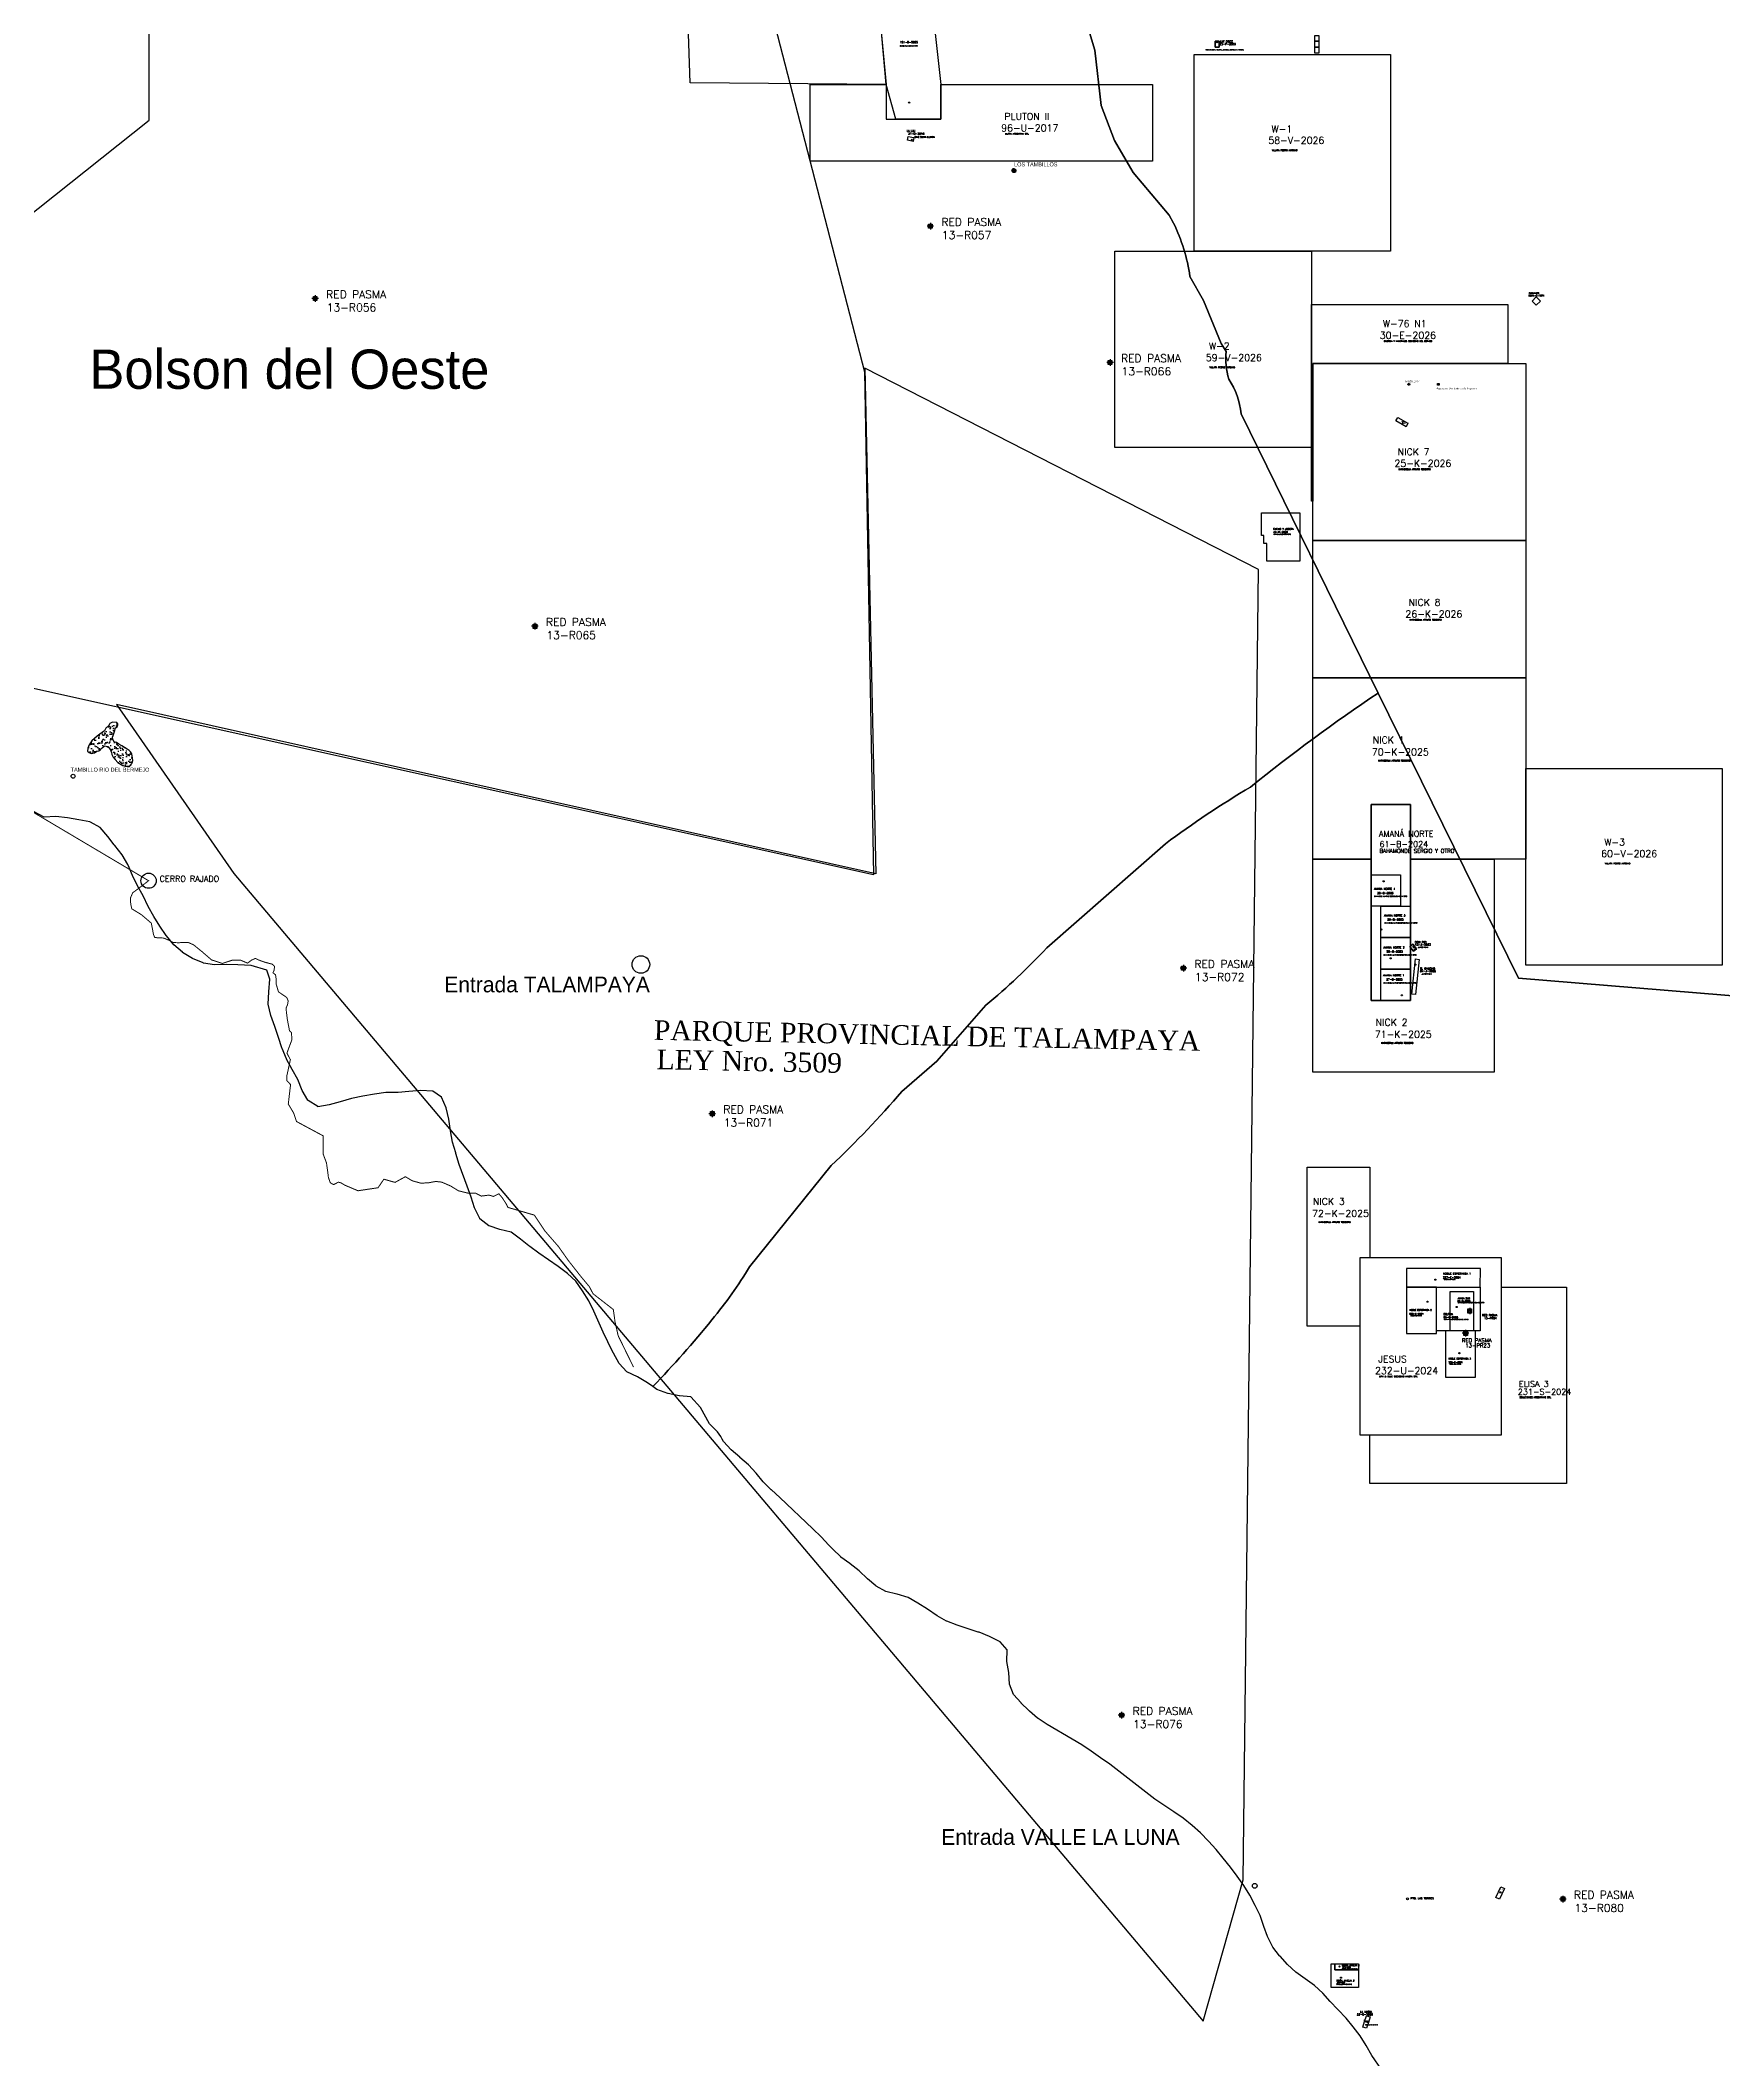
# Model space of a CAD drawing. Header units: metres. Extents: x -4406421 to 6012633, y 6449185 to 13337258.
# Drawn here: x 2566224 to 2651906, y 6649674 to 6752455 of the extents above; entities that cross this region are included whole.
import ezdxf

# ---------------------------------------------------------------- set-up
doc = ezdxf.new("R2010")
doc.units = ezdxf.units.M
doc.header["$LTSCALE"] = 20
doc.header["$MEASUREMENT"] = 0
for name, color, linetype in [('BLOQUE-PASMA', 40, 'CONTINUOUS'), ('CAMINOS', 7, 'CONTINUOUS'), ('CATEOS', 7, 'CONTINUOUS'), ('ESCORIALES', 21, 'CONTINUOUS'), ('LIMDEP', 9, 'CONTINUOUS'), ('LIMITES', 119, 'CONTINUOUS'), ('MANIFEST', 1, 'CONTINUOUS'), ('MANIFEST-TEMP', 3, 'CONTINUOUS'), ('MINAPASMA', 40, 'CONTINUOUS'), ('MINAS', 76, 'CONTINUOUS'), ('P.A.S.M.A puntos', 241, 'CONTINUOUS'), ('PASMA NOMBRE', 40, 'CONTINUOUS'), ('ZONAS', 5, 'CONTINUOUS')]:
    doc.layers.add(name, color=color, linetype=linetype)
doc.layers.add('TITULARES', color=7, linetype='CONTINUOUS', true_color=0x04fbc6)
doc.styles.add('ITALICC', font='times.ttf', dxfattribs={"height": 1000})
doc.styles.add('ROMANS', font='romans.shx', dxfattribs={"oblique": 1.17516e-08, "height": 3})

msp = doc.modelspace()

# ---------------------------------------------------------------- hatches: boundary and pattern name
at = {"layer": 'LIMITES', "linetype": 'Continuous'}
h = msp.add_hatch(dxfattribs=at)
h.set_pattern_fill('AR-SAND', color=256, scale=150, style=0)
h.set_pattern_definition([(37.5, (-89.68, -207.5), (-9.449004, 289.023565), [0, -228, 0, -255, 0, -243.75]), (7.5, (-89.68, -207.5), (265.466506, 423.32191), [0, -123, 0, -205.5, 0, -78.75]), (327.5, (-274.18, -207.5), (467.121279, 0.848858), [0, -75, 0, -270, 0, -352.5]), (317.5, (-274.18, -207.5), (450.91899, 131.651335), [0, -37.5, 0, -177, 0, -202.5])])
h.paths.add_polyline_path([(2570117, 6717731), (2569899, 6717745), (2569767, 6717677), (2569706, 6717585), (2569556, 6717450), (2569496, 6717308), (2569257, 6717143), (2569108, 6717043), (2568978, 6716919), (2568839, 6716809), (2568702, 6716601), (2568636, 6716421), (2568624, 6716276), (2568708, 6716203), (2568809, 6716157), (2568895, 6716167), (2568987, 6716190), (2569103, 6716267), (2569192, 6716290), (2569258, 6716315), (2569321, 6716394), (2569370, 6716442), (2569461, 6716511), (2569529, 6716544), (2569608, 6716514), (2569717, 6716441), (2569783, 6716365), (2569809, 6716291), (2569842, 6716210), (2569865, 6716114), (2569903, 6716043), (2569931, 6715969), (2569956, 6715928), (2570030, 6715850), (2570162, 6715706), (2570418, 6715549), (2570548, 6715511), (2570708, 6715506), (2570814, 6715547), (2570840, 6715590), (2570870, 6715631), (2570905, 6715722), (2570933, 6715806), (2570895, 6716022), (2570872, 6716136), (2570806, 6716242), (2570745, 6716311), (2570646, 6716377), (2570514, 6716460), (2570362, 6716543), (2570219, 6716637), (2570095, 6716718), (2569973, 6716751), (2569910, 6716867), (2569897, 6716987), (2569932, 6717073), (2569965, 6717182), (2570021, 6717324), (2570041, 6717459), (2570137, 6717520), (2570168, 6717614), (2570168, 6717667)])
at = {"layer": 'ZONAS', "ltscale": 100}
h = msp.add_hatch(dxfattribs=at)
h.set_pattern_fill('ANSI31', color=256, style=0)
h.set_pattern_definition([(45, (0, 0), (-0.0883883476483, 0.0883883476483), [])])
h.paths.add_polyline_path([(2615879, 6745829, 1), (2615679, 6745829, 1)])

# ---------------------------------------------------------------- linework, layer by layer
at = {"layer": 'CAMINOS', "linetype": 'Continuous'}
msp.add_circle((2635883, 6734947), 50, dxfattribs=at)
at = {"layer": 'CAMINOS', "color": 2, "linetype": 'Continuous'}
msp.add_circle((2637383, 6734947), 50, dxfattribs=at)
at = {"layer": 'CAMINOS', "color": 2, "ltscale": 100}
msp.add_circle((2635816, 6657863), 52.9, dxfattribs=at)
at = {"layer": 'CATEOS', "ltscale": 100}
for points in [[(2598965, 6760342), (2608309, 6760420), (2609277, 6750201), (2599292, 6750293)], [(2609277, 6750201), (2609277, 6748446), (2612053, 6748446), (2612053, 6750201), (2622842, 6750201), (2622842, 6746308), (2605408, 6746308), (2605408, 6750201)], [(2630923, 6739003), (2640923, 6739003), (2640923, 6736000), (2631000, 6736000), (2631000, 6729003), (2630923, 6729003)], [(2631000, 6736000), (2641830, 6736000), (2641830, 6727000), (2631000, 6727000)], [(2628390, 6728406), (2630340, 6728403), (2630340, 6725946), (2628648, 6725946), (2628648, 6726844), (2628507, 6726844), (2628507, 6727255), (2628390, 6727255)], [(2631000, 6720000), (2641830, 6720000), (2641830, 6710770), (2635964, 6710770), (2635964, 6713553), (2633958, 6713553), (2633958, 6710770), (2631000, 6710770)], [(2641830, 6715385), (2651830, 6715385), (2651830, 6705385), (2641830, 6705385)], [(2631000, 6710770), (2633958, 6710770), (2633958, 6703587), (2635964, 6703587), (2635964, 6706280), (2636113, 6706090), (2636271, 6706213), (2636086, 6706449), (2635964, 6706354), (2635964, 6710770), (2640230, 6710770), (2640230, 6699940), (2631000, 6699940)], [(2630710, 6695100), (2633900, 6695100), (2633900, 6690488), (2633382, 6690488), (2633382, 6687000), (2630710, 6687000)], [(2633382, 6690488), (2633382, 6681474), (2640591, 6681474), (2640591, 6690488)], [(2640591, 6689000), (2643900, 6689000), (2643900, 6679000), (2633900, 6679000), (2633900, 6681474), (2640591, 6681474)]]:
    msp.add_lwpolyline(points, close=True, dxfattribs=at)
at = {"layer": 'CATEOS', "color": 0, "ltscale": 100}
for points in [[(2624956, 6751731), (2634956, 6751731), (2634956, 6741731), (2624956, 6741731)], [(2620923, 6741731), (2630923, 6741731), (2630923, 6731731), (2620923, 6731731)], [(2631000, 6727000), (2641830, 6727000), (2641830, 6720000), (2631000, 6720000)], [(2633958, 6713553), (2635964, 6713553), (2635964, 6706354), (2635928, 6706326), (2635964, 6706280), (2635964, 6703587), (2633958, 6703587)], [(2637298, 6688998), (2639521, 6688998), (2639513, 6686773), (2637290, 6686771)]]:
    msp.add_lwpolyline(points, close=True, dxfattribs=at)
at = {"layer": 'ESCORIALES', "linetype": 'Continuous'}
msp.add_lwpolyline([(2642584, 6739189), (2642371, 6739401), (2642159, 6739189), (2642371, 6738977)], close=True, dxfattribs=at)
at = {"layer": 'LIMDEP', "linetype": 'Continuous'}
for points in [[(2619633, 6752855), (2619905, 6751954), (2620225, 6749135), (2620895, 6747365), (2621858, 6745736), (2623679, 6743566), (2623907, 6743153, -0.0779165), (2624741, 6740439), (2625435, 6739212), (2626332, 6737018), (2626580, 6736616, 0.1019818), (2626720, 6735217, -0.1210689), (2627340, 6733448), (2634316, 6719231, 0.0215242), (2627822, 6714451, 0.0255673), (2623493, 6711561), (2617457, 6706260, -0.0307962), (2614352, 6703343), (2611858, 6700497), (2610074, 6698952, -0.0262897), (2606482, 6695184), (2602328, 6690034, -0.0360778), (2600411, 6687335, -0.0229571), (2597398, 6683936), (2597120, 6684116), (2596621, 6684431), (2596083, 6684691), (2595690, 6685115), (2595405, 6685639), (2595130, 6686162), (2595101, 6686218), (2594864, 6686696), (2594400, 6687776), (2594134, 6688299), (2593820, 6688812), (2593476, 6689291), (2593064, 6689694), (2592575, 6690041), (2592095, 6690378), (2591605, 6690715), (2591135, 6691062), (2591087, 6691096), (2590665, 6691443), (2590194, 6691790), (2589616, 6691928), (2589076, 6692121), (2589057, 6692121), (2588596, 6692479), (2588596, 6692490), (2588340, 6693002), (2588330, 6693025), (2588151, 6693569), (2587953, 6694136), (2587546, 6695237), (2587367, 6695804), (2587367, 6695826), (2587207, 6696370), (2587095, 6696948), (2587023, 6697536), (2586882, 6698113), (2586645, 6698669), (2586193, 6698972), (2585575, 6698999), (2584985, 6698948), (2584434, 6698908), (2584395, 6698908), (2583805, 6698902), (2583225, 6698817), (2582644, 6698722), (2582064, 6698593), (2581492, 6698431), (2580921, 6698269), (2580350, 6698173), (2580341, 6698184), (2579860, 6698498), (2579840, 6698509), (2579544, 6698999), (2579326, 6699555), (2579040, 6700078), (2578753, 6700590), (2578744, 6700612), (2578525, 6701135), (2578516, 6701179), (2578345, 6701701), (2578166, 6702257), (2577957, 6702813), (2577825, 6703390), (2577849, 6704033), (2577912, 6704664), (2577750, 6705120), (2576949, 6705358), (2576283, 6705396), (2575693, 6705411), (2575093, 6705393), (2574523, 6705485), (2574514, 6705496), (2573974, 6705722), (2573463, 6706024), (2573453, 6706036), (2573021, 6706415), (2572647, 6706872), (2572627, 6706894), (2572311, 6707362), (2571995, 6707863), (2571718, 6708375), (2571451, 6708908), (2571164, 6709420), (2570906, 6709954), (2570687, 6710476), (2570677, 6710499), (2570380, 6710999), (2570016, 6711467), (2569987, 6711512), (2569651, 6711935), (2569267, 6712392), (2568775, 6712661), (2568736, 6712672), (2568176, 6712775), (2567596, 6712890), (2567006, 6712949), (2566416, 6712908), (2565904, 6713188)], [(2695621, 6700255), (2641473, 6704719), (2634316, 6719231), (2627340, 6733448, 0.1210689), (2626720, 6735217, -0.1019818), (2626580, 6736616), (2626332, 6737018), (2625435, 6739212), (2624741, 6740439, 0.0779165), (2623907, 6743153), (2623679, 6743566), (2621858, 6745736), (2620895, 6747365), (2620225, 6749135), (2619905, 6751954), (2619633, 6752855)], [(2634493, 6649167), (2634002, 6649883), (2633710, 6650385), (2633408, 6650877), (2633057, 6651347), (2632687, 6651784), (2632668, 6651806), (2632288, 6652210), (2632269, 6652232), (2631879, 6652625), (2631499, 6653062), (2631080, 6653455), (2630603, 6653782), (2630603, 6653793), (2630126, 6654120), (2629707, 6654513), (2629327, 6654939), (2629307, 6654950), (2628956, 6655398), (2628702, 6655911), (2628693, 6655944), (2628497, 6656457), (2628320, 6657002), (2628066, 6657526), (2627783, 6658040), (2627481, 6658531), (2627149, 6659011), (2626798, 6659470), (2626438, 6659929), (2626067, 6660365), (2625687, 6660802), (2625277, 6661217), (2624848, 6661599), (2624390, 6661959), (2623912, 6662286), (2623405, 6662624), (2622956, 6662939), (2621580, 6663997), (2621121, 6664357), (2620663, 6664705), (2620194, 6665043), (2619716, 6665370), (2619238, 6665697), (2618740, 6665990), (2617475, 6666724), (2617007, 6667040), (2616987, 6667051), (2616567, 6667410), (2616519, 6667455), (2616157, 6667825), (2616148, 6667836), (2615766, 6668261), (2615560, 6668784), (2615527, 6669372), (2615418, 6669939), (2615434, 6670538), (2615081, 6670940), (2614544, 6671212), (2614006, 6671428), (2613958, 6671440), (2613449, 6671600), (2612892, 6671794), (2612363, 6671988), (2612354, 6671999), (2611865, 6672270), (2611376, 6672597), (2610888, 6672912), (2610389, 6673194), (2609832, 6673366), (2609812, 6673366), (2609264, 6673505), (2608765, 6673765), (2608746, 6673787), (2608335, 6674146), (2607895, 6674549), (2607445, 6674908), (2607426, 6674920), (2606976, 6675256), (2606967, 6675268), (2606556, 6675649), (2606355, 6675861), (2605964, 6676286), (2605543, 6676689), (2603870, 6678279), (2603440, 6678671), (2603430, 6678682), (2603028, 6679074), (2603019, 6679085), (2602656, 6679521), (2602265, 6679946), (2602265, 6679957), (2601824, 6680327), (2601824, 6680338), (2601384, 6680708), (2601002, 6681133, 0.1068274), (2600277, 6682037), (2599821, 6682862), (2599334, 6683409), (2598755, 6683459), (2598736, 6683459), (2598177, 6683575), (2598158, 6683575), (2597609, 6683790), (2597398, 6683936, 0.0229571), (2600411, 6687335, 0.0360778), (2602328, 6690034), (2606482, 6695184, 0.0262897), (2610074, 6698952), (2611858, 6700497), (2614352, 6703343, 0.0307962), (2617457, 6706260), (2623493, 6711561, -0.0255673), (2627822, 6714451, -0.0215242), (2634316, 6719231), (2641473, 6704719), (2695621, 6700255)]]:
    msp.add_lwpolyline(points, format="xyb", dxfattribs=at)
at = {"layer": 'LIMITES', "ltscale": 1500, "const_width": 50, "flags": 128}
msp.add_lwpolyline([(2556547, 6718691), (2571732, 6709681), (2571196, 6709269), (2570924, 6709068), (2570803, 6708791), (2570823, 6708497), (2570877, 6708253), (2571370, 6707949), (2571649, 6707711), (2571870, 6707521), (2571985, 6706933), (2572046, 6706791), (2572221, 6706776), (2572500, 6706763), (2572741, 6706662), (2572988, 6706531), (2573247, 6706526), (2573500, 6706532), (2573772, 6706529), (2574021, 6706418), (2574438, 6706081), (2574938, 6705650), (2575489, 6705471), (2575979, 6705632), (2576418, 6705635), (2576771, 6705486), (2576959, 6705631), (2577170, 6705728), (2577325, 6705649), (2577645, 6705533), (2578018, 6705437), (2578143, 6705321), (2578123, 6705123), (2578062, 6704995), (2578194, 6704894), (2578220, 6704706), (2578225, 6704427), (2578342, 6704026), (2578767, 6703735), (2578838, 6703557), (2578805, 6703372), (2578726, 6703184), (2578793, 6702630), (2578905, 6702041), (2579005, 6701945), (2579028, 6701590), (2578853, 6701120), (2578774, 6700906), (2578950, 6700571), (2578768, 6699746), (2578763, 6699512), (2578959, 6699304), (2578843, 6698314), (2579123, 6697844), (2579263, 6697423), (2580612, 6696699), (2580623, 6695759), (2580789, 6695310), (2580848, 6694881), (2580886, 6694573), (2580981, 6694309), (2581151, 6694210), (2581390, 6694338), (2581524, 6694302), (2581735, 6694178), (2582391, 6693900), (2583412, 6694053), (2583709, 6694488), (2584278, 6694326), (2584804, 6694616), (2585152, 6694408), (2585587, 6694287), (2585970, 6694303), (2586351, 6694374), (2586654, 6694339), (2587114, 6694139), (2587503, 6693898), (2588014, 6693774), (2588383, 6693775), (2588667, 6693628), (2589059, 6693679), (2589288, 6693611), (2589559, 6693746), (2589727, 6693553), (2589923, 6693251), (2590025, 6693050), (2590442, 6692931), (2591368, 6692660), (2591915, 6691843), (2592593, 6691064), (2593102, 6690343), (2593761, 6689505), (2594166, 6689022), (2594355, 6688659), (2595388, 6687855), (2595473, 6687247), (2595634, 6686523), (2595955, 6685865), (2596416, 6684923)], dxfattribs=at)
at = {"layer": 'LIMITES', "linetype": 'Continuous'}
msp.add_lwpolyline([(2570117, 6717731), (2569899, 6717745), (2569767, 6717677), (2569706, 6717585), (2569556, 6717450), (2569496, 6717308), (2569257, 6717143), (2569108, 6717043), (2568978, 6716919), (2568839, 6716809), (2568702, 6716601), (2568636, 6716421), (2568624, 6716276), (2568708, 6716203), (2568809, 6716157), (2568895, 6716167), (2568987, 6716190), (2569103, 6716267), (2569192, 6716290), (2569258, 6716315), (2569321, 6716394), (2569370, 6716442), (2569461, 6716511), (2569529, 6716544), (2569608, 6716514), (2569717, 6716441), (2569783, 6716365), (2569809, 6716291), (2569842, 6716210), (2569865, 6716114), (2569903, 6716043), (2569931, 6715969), (2569956, 6715928), (2570030, 6715850), (2570162, 6715706), (2570418, 6715549), (2570548, 6715511), (2570708, 6715506), (2570814, 6715547), (2570840, 6715590), (2570870, 6715631), (2570905, 6715722), (2570933, 6715806), (2570895, 6716022), (2570872, 6716136), (2570806, 6716242), (2570745, 6716311), (2570646, 6716377), (2570514, 6716460), (2570362, 6716543), (2570219, 6716637), (2570095, 6716718), (2569973, 6716751), (2569910, 6716867), (2569897, 6716987), (2569932, 6717073), (2569965, 6717182), (2570021, 6717324), (2570041, 6717459), (2570137, 6717520), (2570168, 6717614), (2570168, 6717667), (2570117, 6717731)], dxfattribs=at)
msp.add_circle((2571732, 6709681), 387, dxfattribs=at)
at = {"layer": 'MANIFEST', "ltscale": 100}
for points in [[(2608835, 6755172), (2611539, 6754963), (2612053, 6750201), (2612053, 6748446), (2609777, 6748446), (2609277, 6750201)], [(2610355, 6747371), (2610396, 6747567), (2610690, 6747506), (2610649, 6747310)], [(2636215, 6705698), (2636414, 6705677), (2636226, 6703886), (2636027, 6703907)], [(2635768, 6688997), (2639521, 6689000), (2639524, 6689950), (2635768, 6689950)], [(2635768, 6688997), (2635768, 6686636), (2637290, 6686636), (2637298, 6688998)], [(2637751, 6686771), (2637751, 6684411), (2639273, 6684411), (2639281, 6686773)]]:
    msp.add_lwpolyline(points, close=True, dxfattribs=at)
at = {"layer": 'MANIFEST', "color": 1, "ltscale": 100}
for points in [[(2633958, 6709987), (2635458, 6709987), (2635458, 6708387), (2633958, 6708387)], [(2634464, 6708387), (2635964, 6708387), (2635964, 6706787), (2634464, 6706787)], [(2634464, 6706787), (2635964, 6706787), (2635964, 6705187), (2634464, 6705187)], [(2634464, 6705187), (2635964, 6705187), (2635964, 6703587), (2634464, 6703587)], [(2637978, 6688773), (2639178, 6688773), (2639178, 6686773), (2637978, 6686773)], [(2631923, 6654547), (2632123, 6654547), (2632123, 6654247), (2633323, 6654247), (2633323, 6653347), (2631923, 6653347)], [(2632123, 6654550), (2633312, 6654550), (2633312, 6654247), (2632123, 6654247)]]:
    msp.add_lwpolyline(points, close=True, dxfattribs=at)
at = {"layer": 'MANIFEST', "ltscale": 100}
for centre in [(2610451, 6749288), (2610581, 6747393), (2636215, 6705408), (2637228, 6689374), (2636835, 6688253), (2638454, 6685636), (2632354, 6654417)]:
    msp.add_circle(centre, 30, dxfattribs=at)
at = {"layer": 'MANIFEST', "color": 1, "ltscale": 100}
for centre in [(2634597, 6709653), (2634487, 6707197), (2634961, 6705734), (2635524, 6703851), (2638314, 6687985), (2632430, 6653846)]:
    msp.add_circle(centre, 30, dxfattribs=at)
at = {"layer": 'MANIFEST-TEMP', "color": 4, "ltscale": 100}
msp.add_lwpolyline([(2632123, 6654547), (2633312, 6654547), (2633312, 6654247), (2632123, 6654247)], close=True, dxfattribs=at)
at = {"layer": 'MANIFEST-TEMP', "color": 2, "ltscale": 100}
msp.add_lwpolyline([(2633725, 6651905), (2633916, 6651844)], dxfattribs=at)
at = {"layer": 'MINAPASMA'}
for p, q in [((2635219, 6733091), (2635319, 6733264)), ((2635319, 6733264), (2635839, 6732965)), ((2635740, 6732792), (2635219, 6733091)), ((2635839, 6732965), (2635740, 6732792)), ((2640316, 6657919), (2640568, 6658463)), ((2640749, 6658379), (2640497, 6657835)), ((2640568, 6658463), (2640749, 6658379)), ((2640497, 6657835), (2640316, 6657919))]:
    msp.add_line(p, q, dxfattribs=at)
at = {"layer": 'MINAS', "ltscale": 100}
for points in [[(2631099, 6752711), (2631299, 6752711), (2631299, 6752411), (2631099, 6752411)], [(2626020, 6752110), (2626020, 6752410), (2626220, 6752410), (2626220, 6752110)], [(2626020, 6752410), (2626220, 6752410), (2626220, 6752110), (2626020, 6752110)], [(2626220, 6752410), (2626020, 6752410), (2626020, 6752110), (2626220, 6752110)], [(2631099, 6752411), (2631299, 6752411), (2631299, 6752111), (2631099, 6752111)], [(2631099, 6752111), (2631299, 6752111), (2631299, 6751811), (2631099, 6751811)], [(2636113, 6706090), (2635928, 6706326), (2636086, 6706449), (2636271, 6706213)]]:
    msp.add_lwpolyline(points, close=True, dxfattribs=at)
msp.add_lwpolyline([(2626084, 6752362, -1), (2626144, 6752362, -1)], format="xyb", close=True, dxfattribs=at)
msp.add_lwpolyline([(2626084, 6752362, -1), (2626144, 6752362, -1)], format="xyb", close=True, dxfattribs=at)
at = {"layer": 'MINAS', "color": 0, "ltscale": 100}
for points in [[(2633539, 6651334), (2633632, 6651619), (2633823, 6651559), (2633730, 6651273)], [(2633632, 6651619), (2633725, 6651905), (2633916, 6651844), (2633823, 6651559)]]:
    msp.add_lwpolyline(points, close=True, dxfattribs=at)
for points in [[(2633632, 6651619), (2633725, 6651905)], [(2633823, 6651559), (2633632, 6651619)]]:
    msp.add_lwpolyline(points, dxfattribs=at)
at = {"layer": 'MINAS', "ltscale": 100}
for centre in [(2626114, 6752362), (2636118, 6706308)]:
    msp.add_circle(centre, 30, dxfattribs=at)
at = {"layer": 'MINAS', "color": 0, "ltscale": 100}
msp.add_circle((2633754, 6651624), 30, dxfattribs=at)
at = {"layer": 'P.A.S.M.A puntos', "ltscale": 100}
for p, q in [((2611694, 6742996), (2611357, 6742996)), ((2611694, 6742996), (2611357, 6742996)), ((2611526, 6743164), (2611526, 6742827)), ((2611526, 6743164), (2611526, 6742827)), ((2580379, 6739313), (2580042, 6739313)), ((2580379, 6739313), (2580042, 6739313)), ((2580210, 6739482), (2580210, 6739145)), ((2580210, 6739482), (2580210, 6739145)), ((2620673, 6736231), (2620673, 6735893)), ((2620673, 6736231), (2620673, 6735893)), ((2620842, 6736062), (2620504, 6736062)), ((2620842, 6736062), (2620504, 6736062)), ((2591567, 6722633), (2591229, 6722633)), ((2591567, 6722633), (2591229, 6722633)), ((2591398, 6722802), (2591398, 6722465)), ((2591398, 6722802), (2591398, 6722465)), ((2624407, 6705398), (2624407, 6705060)), ((2624407, 6705398), (2624407, 6705060)), ((2624576, 6705229), (2624238, 6705229)), ((2624576, 6705229), (2624238, 6705229)), ((2600595, 6697823), (2600257, 6697823)), ((2600595, 6697823), (2600257, 6697823)), ((2600426, 6697991), (2600426, 6697654)), ((2600426, 6697991), (2600426, 6697654)), ((2621261, 6667374), (2621261, 6667036)), ((2621261, 6667374), (2621261, 6667036)), ((2621430, 6667205), (2621093, 6667205)), ((2621430, 6667205), (2621093, 6667205)), ((2643894, 6657848), (2643557, 6657848)), ((2643894, 6657848), (2643557, 6657848)), ((2643726, 6658016), (2643726, 6657679)), ((2643726, 6658016), (2643726, 6657679))]:
    msp.add_line(p, q, dxfattribs=at)
at = {"layer": 'P.A.S.M.A puntos', "color": 61, "ltscale": 100}
for p, q in [((2638983, 6687948), (2638983, 6687611)), ((2638938, 6686647), (2638600, 6686647)), ((2638769, 6686815), (2638769, 6686478))]:
    msp.add_line(p, q, dxfattribs=at)
at = {"layer": 'P.A.S.M.A puntos', "ltscale": 100}
for points in [[(2611433, 6743102), (2611619, 6743102), (2611619, 6742890), (2611433, 6742890)], [(2611433, 6743102), (2611619, 6743102), (2611619, 6742890), (2611433, 6742890)], [(2580118, 6739419), (2580303, 6739419), (2580303, 6739207), (2580118, 6739207)], [(2580118, 6739419), (2580303, 6739419), (2580303, 6739207), (2580118, 6739207)], [(2620580, 6736168), (2620766, 6736168), (2620766, 6735956), (2620580, 6735956)], [(2620580, 6736168), (2620766, 6736168), (2620766, 6735956), (2620580, 6735956)], [(2591305, 6722739), (2591491, 6722739), (2591491, 6722527), (2591305, 6722527)], [(2591305, 6722739), (2591491, 6722739), (2591491, 6722527), (2591305, 6722527)], [(2624314, 6705335), (2624500, 6705335), (2624500, 6705123), (2624314, 6705123)], [(2624314, 6705335), (2624500, 6705335), (2624500, 6705123), (2624314, 6705123)], [(2600333, 6697929), (2600519, 6697929), (2600519, 6697716), (2600333, 6697716)], [(2600333, 6697929), (2600519, 6697929), (2600519, 6697716), (2600333, 6697716)], [(2621168, 6667311), (2621354, 6667311), (2621354, 6667099), (2621168, 6667099)], [(2621168, 6667311), (2621354, 6667311), (2621354, 6667099), (2621168, 6667099)], [(2643633, 6657954), (2643818, 6657954), (2643818, 6657742), (2643633, 6657742)], [(2643633, 6657954), (2643818, 6657954), (2643818, 6657742), (2643633, 6657742)]]:
    msp.add_lwpolyline(points, close=True, dxfattribs=at)
at = {"layer": 'P.A.S.M.A puntos', "color": 61, "ltscale": 100}
for points in [[(2638890, 6687885), (2639075, 6687885), (2639075, 6687673), (2638890, 6687673)], [(2638676, 6686753), (2638862, 6686753), (2638862, 6686540), (2638676, 6686540)]]:
    msp.add_lwpolyline(points, close=True, dxfattribs=at)
at = {"layer": 'P.A.S.M.A puntos', "ltscale": 100}
for centre in [(2611526, 6742996), (2611526, 6742996), (2580210, 6739313), (2580210, 6739313), (2620673, 6736062), (2620673, 6736062), (2591398, 6722633), (2591398, 6722633), (2624407, 6705229), (2624407, 6705229), (2600426, 6697823), (2600426, 6697823), (2621261, 6667205), (2621261, 6667205), (2643726, 6657848), (2643726, 6657848)]:
    msp.add_circle(centre, 60, dxfattribs=at)
at = {"layer": 'P.A.S.M.A puntos', "color": 61, "ltscale": 100}
for centre in [(2638982, 6687779), (2638769, 6686648)]:
    msp.add_circle(centre, 60, dxfattribs=at)
at = {"layer": 'ZONAS', "ltscale": 100}
msp.add_lwpolyline([(2537094, 6751778), (2551100, 6748557), (2551100, 6736888), (2557294, 6736888), (2571769, 6748400), (2571762, 6762604), (2601222, 6762491), (2608179, 6735592), (2608639, 6709989), (2557206, 6721388), (2537006, 6721218)], close=True, dxfattribs=at)
at = {"layer": 'ZONAS', "color": 5}
msp.add_lwpolyline([(2627453, 6658821), (2628222, 6725527), (2608187, 6735778), (2608746, 6710026), (2570099, 6718650), (2576065, 6710050), (2625417, 6651631), (2627453, 6658821)], dxfattribs=at)
at = {"layer": 'ZONAS', "ltscale": 100}
for centre in [(2615779, 6745829), (2567889, 6715000)]:
    msp.add_circle(centre, 100, dxfattribs=at)
at = {"layer": 'ZONAS', "color": 2, "ltscale": 100}
for centre, radius in [((2596792, 6705415), 447), ((2628038, 6658521), 121)]:
    msp.add_circle(centre, radius, dxfattribs=at)

# ---------------------------------------------------------------- texts
at = {"layer": 'BLOQUE-PASMA', "ltscale": 100}
for tag, p, s in [('2635-M-1954', (2635479, 6732989), 'MINERA TALAMPAYA SRL'), ('6464-S-1975', (2640538, 6658306), 'S. CERAMICA STANEFF S.A.')]:
    msp.add_attdef(tag, p, s, height=30, dxfattribs=at)
at = {"layer": 'CAMINOS'}
msp.add_text('Mojón 1677', height=100, dxfattribs=at).set_placement((2635707, 6735054))
at = {"layer": 'CAMINOS', "color": 2}
msp.add_text('Aguada o Vertiente de la Higuera', height=100, dxfattribs=at).set_placement((2637288, 6734687))
at = {"layer": 'CAMINOS', "color": 2, "linetype": 'Continuous', "style": 'ROMANS', "oblique": 0}
msp.add_text('PTO. LAS TORRES', height=100, dxfattribs=at).set_placement((2635974, 6657833))
at = {"layer": 'CATEOS', "linetype": 'Continuous', "style": 'ROMANS', "oblique": 0}
for s, height, p in [('PLUTON II', 350, (2615296, 6748407)), ('96-U-2017', 350, (2615132, 6747820)), ('58-V-2026', 350, (2628732, 6747188)), ('W-1', 350, (2628896, 6747774)), ('30-E-2026', 350, (2634402, 6737271)), ('W-76 N1', 350, (2634566, 6737858)), ('59-V-2026', 350, (2625550, 6736131)), ('W-2', 350, (2625714, 6736718)), ('25-K-2026', 350, (2635151, 6730749)), ('NICK 7', 350, (2635315, 6731335)), ('NICK 8', 350, (2635874, 6723670)), ('26-K-2026', 350, (2635709, 6723084)), ('NICK 1', 350, (2634045, 6716668)), ('70-K-2025', 350, (2634002, 6716057)), ('W-3', 350, (2645837, 6711467)), ('60-V-2026', 350, (2645673, 6710881)), ('NICK 2', 350, (2634194, 6702299)), ('71-K-2025', 350, (2634151, 6701688)), ('NICK 3', 350, (2631000, 6693180)), ('72-K-2025', 350, (2630957, 6692569)), ('232-U-2024', 350, (2634162, 6684568)), ('JESUS', 350, (2634326, 6685155)), ('231-S-2024', 300, (2641431, 6683514)), ('ELISA 3', 300, (2641484, 6683915))]:
    msp.add_text(s, height=height, dxfattribs=at).set_placement(p)
at = {"layer": 'CATEOS', "linetype": 'Continuous', "style": 'ROMANS'}
for s, height, p in [('42-R-2026', 90, (2628980, 6727383)), ('CACHO Y JOSEFA', 90, (2628985, 6727543)), ('AMANÁ NORTE', 300, (2634359, 6711919)), ('61-B-2024', 300, (2634386, 6711393)), ('08-E-2026', 90, (2637648, 6687416)), ('DELFINA', 90, (2637654, 6687575))]:
    msp.add_text(s, height=height, dxfattribs=at).set_placement(p)
at = {"layer": 'ESCORIALES', "linetype": 'Continuous', "style": 'ROMANS', "oblique": 0}
for s, p in [('9964-C-1974', (2641981, 6739426)), ('PATAYACO', (2641994, 6739550))]:
    msp.add_text(s, height=80, dxfattribs=at).set_placement(p)
at = {"layer": 'LIMITES', "linetype": 'Continuous', "style": 'ROMANS', "oblique": 0}
msp.add_text('CERRO RAJADO', height=300, dxfattribs=at).set_placement((2572294, 6709632))
at = {"layer": 'MANIFEST', "linetype": 'Continuous', "style": 'ROMANS', "oblique": 0}
for s, height, p in [('121-D-2025', 100, (2609979, 6752309)), ('LA LILI', 100, (2610322, 6747808)), ('31-D-2016', 100, (2610393, 6747656)), ('227-E-2024', 100, (2637617, 6689442)), ('NOBLE ESPERANZA 1', 100, (2637622, 6689630)), ('26-B-2025', 80, (2638354, 6688246)), ('AMANA SUR', 80, (2638378, 6688382)), ('228-E-2024', 80, (2635906, 6687597)), ('NOBLE ESPERANZA 2', 80, (2635911, 6687785)), ('229-E-2024', 80, (2637903, 6685128)), ('NOBLE ESPERANZA 3', 80, (2637908, 6685316)), ('DOÑA AMELIA 1', 90, (2632475, 6654425)), ('47-G-2019', 50, (2632503, 6654352)), ('DOÑA AMELIA 2', 90, (2632194, 6653645)), ('74-G-2026', 50, (2632221, 6653572))]:
    msp.add_text(s, height=height, dxfattribs=at).set_placement(p)
at = {"layer": 'MANIFEST', "ltscale": 100, "style": 'ROMANS', "oblique": 0}
for s, p in [('AMANA NORTE 4', (2634106, 6709218)), ('30-B-2025', (2634272, 6709005)), ('AMANA NORTE 3', (2634622, 6707867)), ('29-B-2025', (2634788, 6707654)), ('AMANA NORTE 2', (2634581, 6706238)), ('28-B-2025', (2634747, 6706026)), ('AMANA NORTE 1', (2634570, 6704815)), ('27-B-2025', (2634736, 6704603)), ('84-J-2005', (2636454, 6705034)), ('EL GAUCHO', (2636451, 6705157))]:
    msp.add_text(s, height=100, dxfattribs=at).set_placement(p)
at = {"layer": 'MINAPASMA'}
for s, p in [('E', (2635219, 6733091)), ('E', (2635740, 6732792)), ('N', (2635839, 6732965))]:
    msp.add_text(s, height=30, dxfattribs=at).set_placement(p)
at = {"layer": 'MINAS', "linetype": 'Continuous', "style": 'ROMANS', "oblique": 0}
for s, height, p in [('PIEDRA GRANDE S.A INDUSTRIAL, COMERCIAL AGROPECUARIA Y FORESTAL', 40, (2625534, 6751951)), ('23-P-2003', 100, (2626245, 6752217)), ('LNT DOCE', 100, (2626270, 6752353)), ('LL', 100, (2636140, 6706185))]:
    msp.add_text(s, height=height, dxfattribs=at).set_placement(p)
at = {"layer": 'MINAS', "ltscale": 100, "style": 'ROMANS', "oblique": 0}
for s, p in [('43-J-2003', (2636198, 6706380)), ('DON PIPI', (2636194, 6706502))]:
    msp.add_text(s, height=100, dxfattribs=at).set_placement(p)
at = {"layer": 'MINAS', "color": 0, "linetype": 'Continuous', "style": 'ROMANS', "oblique": 0}
for s, p in [('32-G-2006', (2633226, 6651924)), ('LA MARIA', (2633400, 6652050))]:
    msp.add_text(s, height=100, dxfattribs=at).set_placement(p)
at = {"layer": 'MINAS', "color": 0, "ltscale": 100, "style": 'ROMANS', "oblique": 0}
msp.add_text('LL', height=75, dxfattribs=at).set_placement((2633593, 6651618))
at = {"layer": 'P.A.S.M.A puntos', "linetype": 'Continuous', "style": 'ROMANS', "oblique": 0}
for s, p in [('RED PASMA', (2612087, 6743009)), ('RED PASMA', (2612087, 6743009)), ('13-R057', (2612113, 6742343)), ('13-R057', (2612113, 6742343)), ('RED PASMA', (2580772, 6739327)), ('RED PASMA', (2580772, 6739327)), ('13-R056', (2580798, 6738660)), ('13-R056', (2580798, 6738660)), ('RED PASMA', (2621234, 6736075)), ('RED PASMA', (2621234, 6736075)), ('13-R066', (2621260, 6735409)), ('13-R066', (2621260, 6735409)), ('RED PASMA', (2591959, 6722647)), ('RED PASMA', (2591959, 6722647)), ('13-R065', (2591986, 6721980)), ('13-R065', (2591986, 6721980)), ('RED PASMA', (2624968, 6705243)), ('RED PASMA', (2624968, 6705243)), ('13-R072', (2624994, 6704576)), ('13-R072', (2624994, 6704576)), ('RED PASMA', (2600987, 6697836)), ('RED PASMA', (2600987, 6697836)), ('13-R071', (2601014, 6697170)), ('13-R071', (2601014, 6697170)), ('RED PASMA', (2621823, 6667218)), ('RED PASMA', (2621823, 6667218)), ('13-R076', (2621849, 6666552)), ('13-R076', (2621849, 6666552)), ('RED PASMA', (2644287, 6657861)), ('RED PASMA', (2644287, 6657861)), ('13-R080', (2644313, 6657195)), ('13-R080', (2644313, 6657195))]:
    msp.add_text(s, height=400, dxfattribs=at).set_placement(p)
at = {"layer": 'P.A.S.M.A puntos', "color": 61, "linetype": 'Continuous', "style": 'ROMANS', "oblique": 0}
for s, height, p in [('RED PASMA', 100, (2639616, 6687519)), ('13-PR24', 100, (2639718, 6687363)), ('RED PASMA', 200, (2638579, 6686186)), ('13-PR23', 200, (2638755, 6685926))]:
    msp.add_text(s, height=height, dxfattribs=at).set_placement(p)
at = {"layer": 'PASMA NOMBRE', "color": 160, "linetype": 'Continuous', "style": 'ROMANS'}
for s, p in [('EL AGUILA I II', (2635519, 6733042)), ('MINERA TALAMPAYA SRL', (2635541, 6732962)), ('2635-M-1954', (2635548, 6732981)), ('6464-S-1975', (2640494, 6658163)), ('SAN RAMON', (2640504, 6658197))]:
    msp.add_text(s, height=10, dxfattribs=at).set_placement(p)
at = {"layer": 'TITULARES', "color": 160, "linetype": 'Continuous', "style": 'ROMANS'}
for s, height, p in [('DURISCH FLAVIA SUSANA Y OTRO', 40, (2609990, 6752150)), ('DIAZ SILVIA LILIANA', 80, (2610730, 6747491)), ('ULTRA ARGENTINA SRL', 80, (2615342, 6747656)), ('VILLATA PEDRO ANTONIO', 80, (2628915, 6746824)), ('ENERGIA Y MINERALES SOCIEDAD DEL ESTADO', 80, (2634612, 6737107)), ('VILLATA PEDRO ANTONIO', 80, (2625734, 6735767)), ('KARAGOZLU ARTURO TEODORO', 80, (2635361, 6730585)), ('ROMANO LUIS EDUARDO Y OTRO', 40, (2629004, 6727294)), ('KARAGOZLU ARTURO TEODORO', 80, (2635920, 6722920)), ('BAHAMONDE SERGIO Y OTRO', 200, (2634388, 6711096)), ('VILLATA PEDRO ANTONIO', 80, (2645857, 6710517)), ('BAHAMONDE ALVARADO SERGIO ORLANDO Y OTRO', 50, (2634133, 6708860)), ('BAHAMONDE ALVARADO SERGIO ORLANDO Y OTRO', 50, (2634649, 6707509)), ('BAHAMONDE ALVARADO SERGIO ORLANDO Y OTRO', 50, (2634608, 6705880)), ('JUAREZ FABIAN', 50, (2636354, 6706268)), ('BAHAMONDE ALVARADO SERGIO ORLANDO Y OTRO', 50, (2634597, 6704457)), ('JUAREZ FABIAN', 50, (2636545, 6704902)), ('ENGCONSULTING SAS', 40, (2637681, 6689369)), ('BAHAMONDE ALVARADO SERGIO ORLANDO Y OTRO', 40, (2638391, 6688185)), ('ENGCONSULTING SAS', 40, (2635970, 6687524)), ('ENERGIA Y MINERALES SOCIEDAD DEL ESTADO', 40, (2637672, 6687327)), ('ENGCONSULTING SAS', 40, (2637967, 6685055)), ('UPH & BLUE SOCIEDAD MINERA SRL', 80, (2634372, 6684404)), ('SOLUCIONES ARGENTINAS SRL', 80, (2641520, 6683344)), ('GORDILLO RAMON DINO', 50, (2632484, 6654269)), ('GORDILLO RAMON DINO', 50, (2632202, 6653489)), ('GORDILLO RAMON DINO', 40, (2633669, 6651422))]:
    msp.add_text(s, height=height, dxfattribs=at).set_placement(p)
at = {"layer": 'TITULARES', "color": 5, "linetype": 'Continuous', "style": 'ROMANS'}
for p in [(2634329, 6715751), (2634478, 6701382), (2631284, 6692263)]:
    msp.add_text('KARAGORLU ARTURO TEODORO', height=80, dxfattribs=at).set_placement(p)
at = {"layer": 'ZONAS'}
msp.add_text('Bolson del Oeste', height=2000, dxfattribs=at).set_placement((2568716, 6734719))
at = {"layer": 'ZONAS', "color": 2}
for s, p in [('Entrada TALAMPAYA', (2586784, 6703999)), ('Entrada VALLE LA LUNA', (2612083, 6660606))]:
    msp.add_text(s, height=800, dxfattribs=at).set_placement(p)
at = {"layer": 'ZONAS', "style": 'ITALICC'}
for s, p in [('PARQUE PROVINCIAL DE TALAMPAYA', (2597443, 6701586)), ('LEY Nro. 3509', (2597583, 6700090))]:
    msp.add_text(s, height=1000, rotation=358.84079, dxfattribs=at).set_placement(p)
at = {"layer": 'ZONAS', "ltscale": 100, "char_height": 200, "attachment_point": 1, "style": 'ROMANS'}
for s, insert, width in [('{\\fArial|b0|i0|c0|p34;LOS TAMBILLOS}', (2615791, 6746245), 4167.25), ('{\\fArial|b0|i0|c0|p34;TAMBILLO RIO DEL BERMEJO}', (2567767, 6715434), 6217.27)]:
    msp.add_mtext(s, dxfattribs=dict(at, insert=insert, width=width))

doc.saveas('drawing.dxf')
